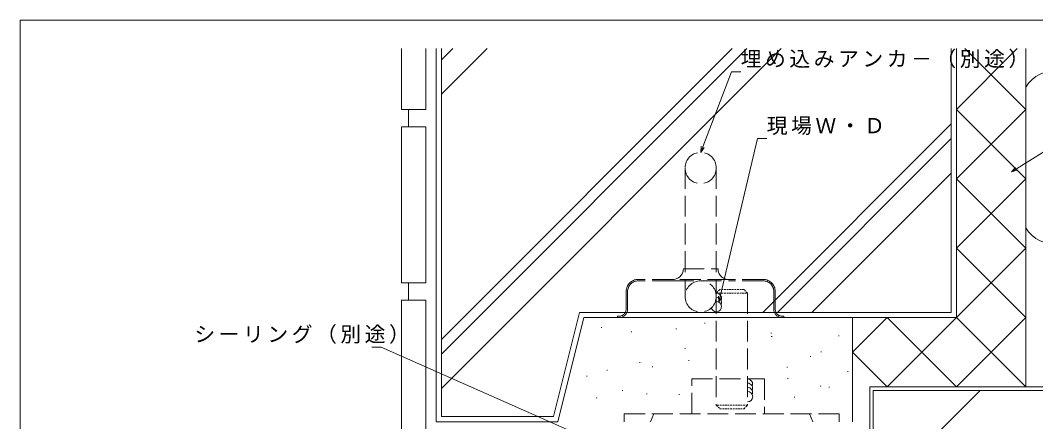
# Model space of a CAD drawing. Units: millimetres, scale not verified. Extents: x -567 to 567, y -403 to 403.
# Drawn here: x -562.7 to -269.8, y 283.3 to 399 of the extents above; entities that cross this region are included whole.
import ezdxf

# ---------------------------------------------------------------- set-up
doc = ezdxf.new("R2010")
doc.units = ezdxf.units.MM
doc.header["$LTSCALE"] = 2
doc.linetypes.add('USER1', pattern=[0.375, 0.25, -0.125])
doc.linetypes.add('USER3', pattern=[4, 3, -1])
for name, color, linetype, lineweight in [('0-1_YKK_ZWAK', 7, 'Continuous', 18), ('0-5_YKK_13', 4, 'Continuous', 18), ('0-6_YKK_D', 6, 'Continuous', 18), ('0-7_YSS_K', 3, 'Continuous', 18)]:
    doc.layers.add(name, color=color, linetype=linetype, lineweight=lineweight)
doc.styles.add('ＭＳ ゴシック', font='')
doc.styles.get('ＭＳ ゴシック').set_extended_font_data('MS Gothic')

msp = doc.modelspace()

# ---------------------------------------------------------------- linework, layer by layer
at = {"layer": '0-1_YKK_ZWAK'}
for p in [(-562.726, -351), (537.274, 399)]:
    msp.add_line(p, (-562.726, 399), dxfattribs=at)
at = {"layer": '0-5_YKK_13', "linetype": 'USER3'}
for p, q in [((-370.978, 356.44), (-370.978, 319.44)), ((-361.978, 356.44), (-361.978, 319.44)), ((-371.478, 327.34), (-361.478, 327.34)), ((-374.478, 324.34), (-384.478, 324.34)), ((-374.478, 323.94), (-384.478, 323.94)), ((-358.478, 324.34), (-374.478, 324.34)), ((-374.478, 323.94), (-358.478, 323.94)), ((-348.478, 324.34), (-358.478, 324.34)), ((-348.478, 323.94), (-358.478, 323.94)), ((-387.978, 320.84), (-387.978, 315.74)), ((-387.578, 320.84), (-387.578, 315.74)), ((-345.378, 315.74), (-345.378, 320.84)), ((-344.978, 315.74), (-344.978, 320.84)), ((-390.478, 313.74), (-389.978, 313.74)), ((-342.978, 313.74), (-342.478, 313.74)), ((-389.978, 313.34), (-342.978, 313.34)), ((-369.024, 295.639), (-348.024, 295.639)), ((-369.024, 285.639), (-369.024, 295.639)), ((-348.024, 295.639), (-348.024, 285.639)), ((-388.524, 285.639), (-326.524, 285.639)), ((-388.524, 283.339), (-388.524, 285.639)), ((-380.918, 283.339), (-379.989, 285.639)), ((-334.13, 283.339), (-335.059, 285.639)), ((-326.524, 283.339), (-326.524, 285.639))]:
    msp.add_line(p, q, dxfattribs=at)
for points in [[(-390.478, 313.74), (-390.478, 313.34), (-389.978, 313.34)], [(-342.978, 313.34), (-342.478, 313.34), (-342.478, 313.74)]]:
    msp.add_lwpolyline(points, dxfattribs=at)
msp.add_circle((-366.478, 319.44), 4.5, dxfattribs=at)
for centre, radius, start, end in [((-366.478, 356.44), 4.5, 0, 180), ((-366.478, 356.44), 4.5, 180, 0), ((-374.478, 327.34), 3, 270, 0), ((-358.478, 327.34), 3, 180, 270), ((-384.478, 320.84), 3.5, 90, 180), ((-384.478, 320.84), 3.1, 90, 180), ((-348.478, 320.84), 3.5, 0, 90), ((-348.478, 320.84), 3.1, 0, 90), ((-389.978, 315.74), 2, 270, 0), ((-389.978, 315.74), 2.4, 270, 0), ((-342.978, 315.74), 2.4, 180, 270), ((-342.978, 315.74), 2, 180, 270)]:
    msp.add_arc(centre, radius, start, end, dxfattribs=at)
at = {"layer": '0-6_YKK_D'}
for p, q in [((-365.873, 362.529), (-357.63, 384.152)), ((-357.63, 384.152), (-354.93, 384.152)), ((-275.411, 356.206), (-237.568, 379.899)), ((-360.863, 319.403), (-350.119, 364.937)), ((-350.119, 364.937), (-347.419, 364.937)), ((-366.478, 360.94), (-366.298, 362.691)), ((-366.478, 360.94), (-365.873, 362.529)), ((-365.447, 362.367), (-366.478, 360.94)), ((-276.852, 355.304), (-275.652, 356.592)), ((-276.852, 355.304), (-275.411, 356.206)), ((-275.169, 355.82), (-276.852, 355.304)), ((-361.253, 317.748), (-361.306, 319.508)), ((-361.253, 317.748), (-360.863, 319.403)), ((-360.42, 319.298), (-361.253, 317.748)), ((-458.63, 304.778), (-461.33, 304.778)), ((-398.211, 278.099), (-458.63, 304.778))]:
    msp.add_line(p, q, dxfattribs=at)
at = {"layer": '0-7_YSS_K'}
for p, q in [((-452.726, 373.34), (-452.726, 390.85)), ((-445.726, 373.34), (-445.726, 390.85)), ((-442.728, 283.34), (-442.728, 390.85)), ((-343.233, 390.85), (-441.228, 292.855)), ((-428.086, 390.85), (-441.228, 377.708)), ((-353.133, 390.85), (-441.228, 302.755)), ((-437.986, 390.85), (-441.228, 387.608)), ((-357.375, 390.85), (-441.228, 306.997)), ((-441.228, 390.85), (-441.228, 284.84)), ((-294.228, 314.84), (-294.228, 390.85)), ((-292.728, 390.85), (-292.728, 313.34)), ((-292.728, 373.34), (-275.218, 390.85)), ((-292.728, 313.34), (-292.728, 390.85)), ((-272.728, 373.34), (-290.238, 390.85)), ((-272.728, 293.339), (-272.728, 390.85)), ((-272.728, 339.219), (-272.728, 379.755)), ((-445.726, 373.34), (-452.726, 373.34)), ((-450.726, 368.34), (-450.726, 373.34)), ((-292.728, 353.34), (-272.728, 373.34)), ((-272.728, 353.34), (-292.728, 373.34)), ((-294.228, 369.145), (-348.532, 314.84)), ((-445.726, 368.34), (-452.726, 368.34)), ((-452.726, 323.34), (-452.726, 368.34)), ((-445.726, 323.34), (-445.726, 368.34)), ((-294.228, 364.902), (-344.29, 314.84)), ((-294.228, 355.002), (-334.39, 314.84)), ((-292.728, 333.34), (-272.728, 353.34)), ((-272.728, 333.34), (-292.728, 353.34)), ((-272.728, 313.34), (-292.728, 333.34)), ((-292.728, 313.34), (-272.728, 333.34)), ((-445.726, 323.34), (-452.726, 323.34)), ((-450.726, 318.34), (-450.726, 323.34)), ((-452.726, 273.34), (-452.726, 318.34)), ((-445.726, 318.34), (-452.726, 318.34)), ((-445.726, 280.34), (-445.726, 318.34)), ((-408.899, 284.84), (-401.399, 314.84)), ((-294.228, 314.84), (-401.399, 314.84)), ((-407.728, 283.34), (-400.228, 313.34)), ((-400.228, 313.34), (-292.728, 313.34)), ((-395.18, 310.496), (-394.98, 310.496)), ((-365.397, 311.703), (-365.197, 311.703)), ((-322.728, 303.34), (-312.728, 313.34)), ((-322.728, 283.339), (-322.728, 313.34)), ((-312.728, 293.339), (-292.728, 313.34)), ((-292.727, 293.339), (-312.728, 313.34)), ((-292.73, 293.339), (-272.728, 313.34)), ((-272.728, 293.34), (-292.728, 313.34)), ((-386.57, 309.249), (-386.37, 309.249)), ((-373.647, 310.093), (-373.447, 310.093)), ((-346.279, 308.886), (-346.079, 308.886)), ((-346.1, 307.845), (-345.9, 307.845)), ((-326.684, 308.079), (-326.484, 308.079)), ((-371.031, 304.458), (-370.831, 304.458)), ((-334.872, 302.144), (-334.672, 302.144)), ((-331.789, 303.452), (-331.589, 303.452)), ((-312.727, 293.339), (-322.728, 303.34)), ((-384.112, 300.433), (-383.912, 300.433)), ((-380.487, 299.103), (-380.287, 299.103)), ((-369.961, 300.974), (-369.761, 300.974)), ((-341.65, 299.025), (-341.45, 299.025)), ((-399.406, 296.409), (-399.206, 296.409)), ((-393.57, 298.22), (-393.37, 298.22)), ((-341.422, 295.828), (-341.222, 295.828)), ((-324.142, 297.817), (-323.942, 297.817)), ((-331.991, 293.591), (-331.791, 293.591)), ((-329.491, 293.254), (-329.291, 293.254)), ((-396.589, 290.17), (-396.389, 290.17)), ((-389.143, 292.319), (-388.943, 292.319)), ((-382.125, 291.383), (-381.925, 291.383)), ((-372.768, 291.149), (-372.568, 291.149)), ((-339.55, 290.447), (-339.35, 290.447)), ((-316.728, 292.339), (-316.728, 272.339)), ((-316.728, 292.339), (-258.728, 292.339)), ((-305.865, 272.339), (-285.865, 292.339)), ((-441.228, 284.84), (-408.899, 284.84)), ((-442.728, 283.34), (-407.728, 283.34))]:
    msp.add_line(p, q, dxfattribs=at)
at = {"layer": '0-7_YSS_K', "linetype": 'USER1'}
for p, q in [((-360.978, 321.406), (-361.978, 320.406)), ((-361.978, 320.406), (-352.978, 320.406)), ((-353.978, 321.406), (-360.978, 321.406)), ((-352.978, 320.406), (-353.978, 321.406)), ((-352.978, 288.087), (-361.978, 288.086)), ((-361.978, 288.086), (-360.978, 287.086)), ((-360.978, 287.086), (-353.978, 287.087)), ((-353.978, 287.087), (-352.978, 288.087))]:
    msp.add_line(p, q, dxfattribs=at)
at = {"layer": '0-7_YSS_K', "linetype": 'USER3'}
for p, q in [((-361.978, 320.406), (-361.978, 288.086)), ((-352.978, 320.406), (-352.978, 288.087))]:
    msp.add_line(p, q, dxfattribs=at)
at = {"layer": '0-7_YSS_K'}
msp.add_lwpolyline([(-317.728, 271.339), (-317.728, 293.339), (-257.728, 293.339)], dxfattribs=at)
for centre, radius, start, end in [((-264.228, 374.487), 10, 18.19487, 148.21167), ((-264.228, 344.487), 10, 211.78833, 341.80513), ((-361.978, 318.906), 1.5, 336.42182, 90), ((-361.978, 316.506), 1.5, 194.51655, 90), ((-361.978, 317.706), 1.5, 336.42182, 90), ((-352.978, 294.139), 1.5, 336.42635, 90.00453), ((-352.978, 292.939), 1.5, 336.42635, 90.00453), ((-352.978, 291.739), 1.5, 336.42635, 90.00453), ((-352.978, 290.539), 1.5, 270.00453, 90.00453)]:
    msp.add_arc(centre, radius, start, end, dxfattribs=at)

# ---------------------------------------------------------------- texts
at = {"layer": '0-6_YKK_D', "color": 7, "char_height": 4.399, "attachment_point": 7, "style": 'ＭＳ ゴシック'}
for s, insert in [('\\T1.17;埋め込みアンカ－（別途）', (-354.93, 385.152)), ('\\T1.17;現場Ｗ・Ｄ', (-347.419, 365.937)), ('\\T1.17;シーリング（別途）', (-512.53, 305.778))]:
    msp.add_mtext(s, dxfattribs=dict(at, insert=insert))

doc.saveas('drawing.dxf')
